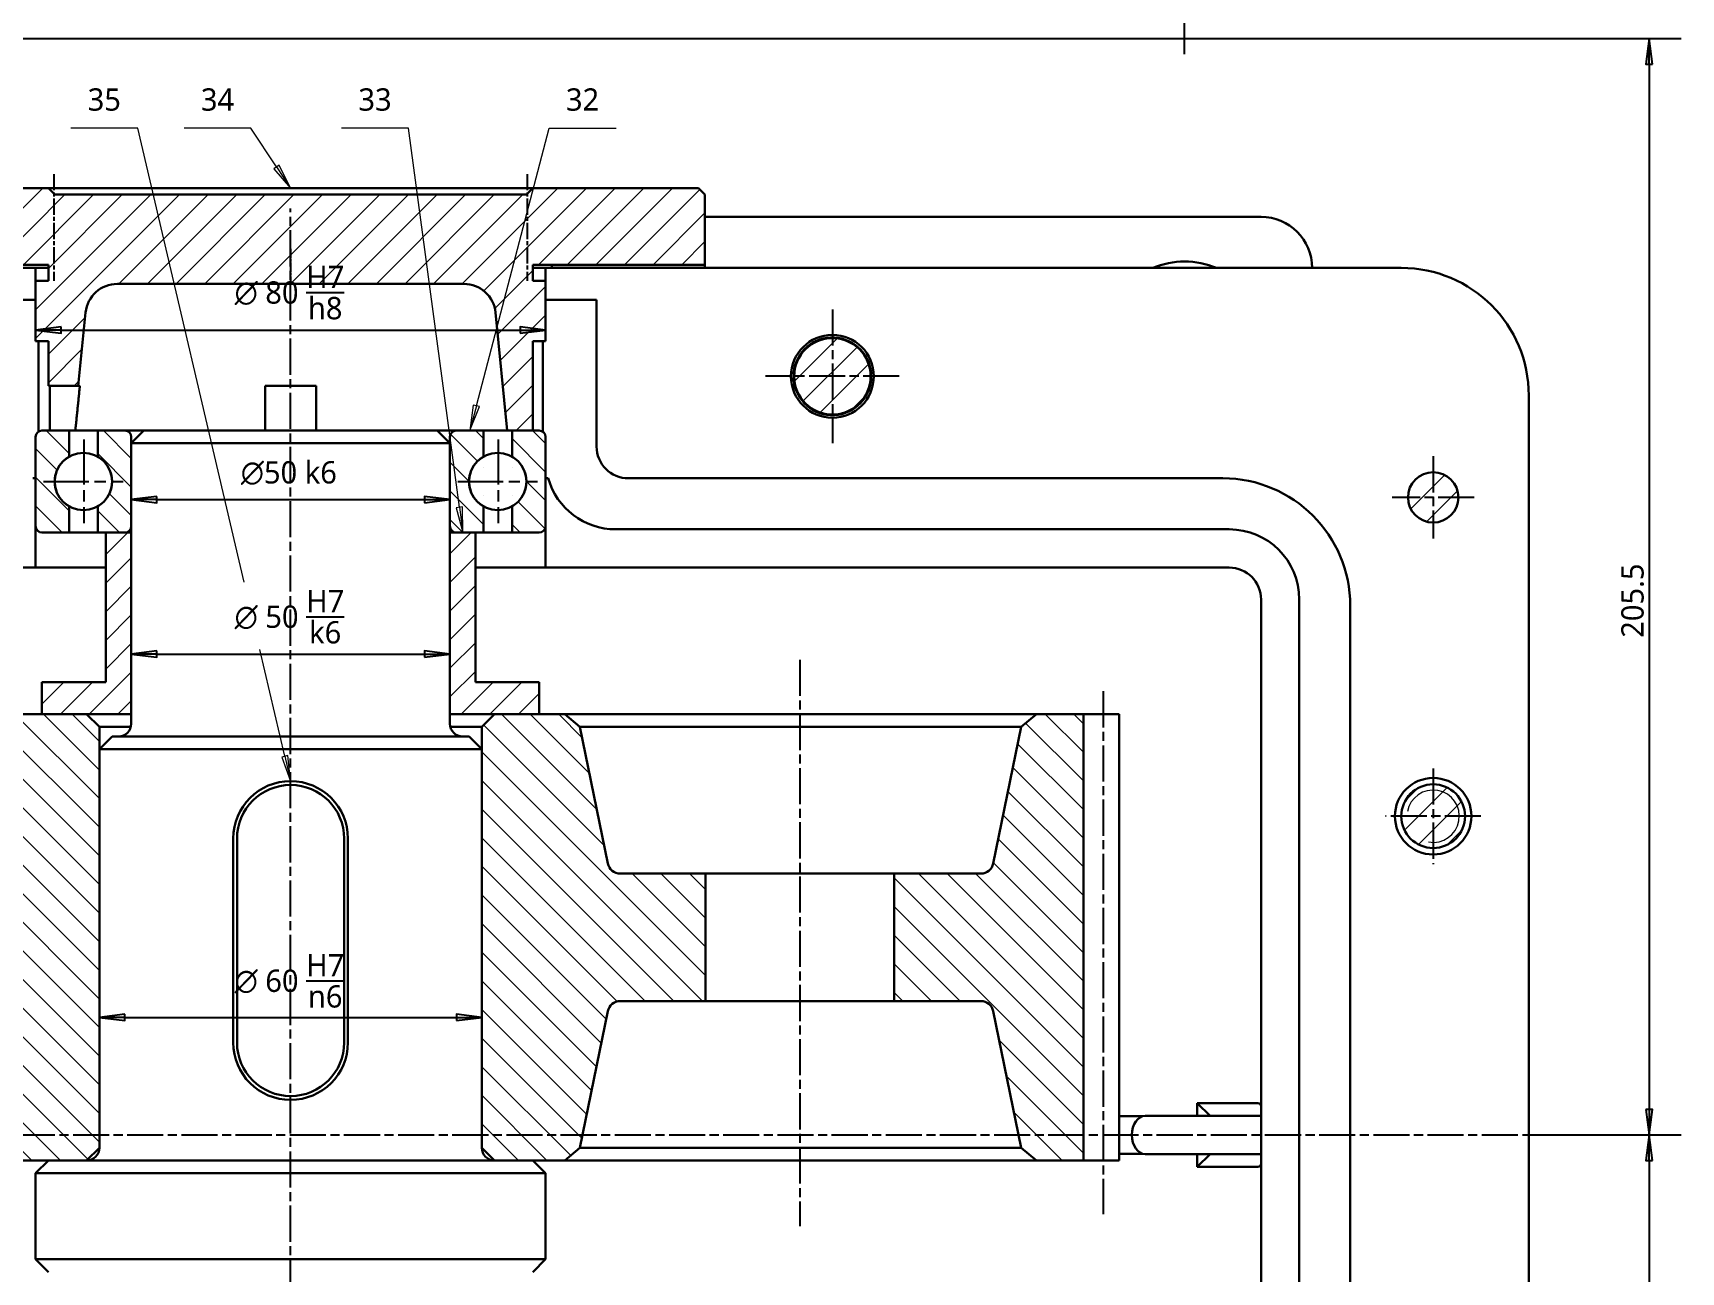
# Model space of a CAD drawing. Header units: millimetres. Extents: x -89 to 1313, y -72 to 900.
# Drawn here: x 416.8 to 675.4, y 199 to 393.3 of the extents above; entities that cross this region are included whole.
import ezdxf

# ---------------------------------------------------------------- set-up
doc = ezdxf.new("R2010")
doc.units = ezdxf.units.MM
doc.linetypes.add('CHAIN', pattern=[0.3543, 0.2362, -0.0295, 0.0591, -0.0295])
doc.linetypes.add('LONG_DASH_DOTTED', pattern=[0.6004, 0.4724, -0.0591, 0.0098, -0.0591])
for name, color, linetype, lineweight in [('中心标记 (ISO)', 7, 'LONG_DASH_DOTTED', 25), ('中心线 (ISO)', 7, 'CHAIN', 25), ('剖面线 (ISO)', 7, 'Continuous', 18), ('可见 (ISO)', 7, 'Continuous', 30), ('可见窄的 (ISO)', 7, 'Continuous', 9), ('尺寸 (ISO)', 7, 'Continuous', 25), ('符号 (ISO)', 7, 'Continuous', 9)]:
    doc.layers.add(name, color=color, linetype=linetype, lineweight=lineweight)
doc.styles.add('注释文本 (ISO)', font='Microsoft YaHei.ttf')
doc.dimstyles.new('默认 (GB)', dxfattribs={"dimtxt": 3.5, "dimasz": 4, "dimexe": 5, "dimexo": 0, "dimgap": 0.75, "dimtad": 1, "dimrnd": 1e-08, "dimdsep": 46, "dimtxsty": '注释文本 (ISO)', "dimblk": 'Filled-1', "dimcen": 0.09, "dimdle": 10, "dimclrd": 256, "dimclre": 256, "dimclrt": 256, "dimaunit": 1, "dimadec": 3, "dimazin": 2, "dimtfac": 1, "dimtmove": 0, "dimatfit": 3, "dimldrblk": 'Filled-1', "dimfxl": 1, "dimtolj": 1, "dimtzin": 0, "dimlwd": -1, "dimlwe": -1, "dimarcsym": 0})
pattern_1 = [(135, (0, 0), (-2.245064, -2.245064), [])]
pattern_2 = [(45, (0, 0), (-2.245064, 2.245064), [])]

# ---------------------------------------------------------------- blocks, each defined once
blk = doc.blocks.new('Filled-1')
at = {"color": 0}
for p, q in [((0, 0), (-1, 0.125)), ((-1, 0.125), (-1, -0.125)), ((-1, 0), (0, 0)), ((-1, -0.125), (0, 0))]:
    blk.add_line(p, q, dxfattribs=at)
at = {"color": 0, "flags": 128}
blk.add_lwpolyline([(-1, -0.125), (0, 0), (-1, 0.125), (-1, -0.125)], dxfattribs=at)
at = {"color": 0}
blk.add_solid([(-1, -0.125), (0, 0), (-1, 0.125), (-1, -0.125)], dxfattribs=at)
blk = doc.blocks.new('*D14')
at = {"layer": 'Defpoints', "color": 0, "transparency": 16777216}
for p in [(154, 392.45), (662.24, 220.47), (670.38, 220.47)]:
    blk.add_point(p, dxfattribs=at)
at = {"layer": '尺寸 (ISO)', "transparency": 16777216}
for p, q in [((154, 392.45), (675.38, 392.45)), ((670.38, 388.45), (670.38, 224.47)), ((662.24, 220.47), (675.38, 220.47))]:
    blk.add_line(p, q, dxfattribs=at)
at = {"layer": '尺寸 (ISO)', "transparency": 16777216, "xscale": 4, "yscale": 4, "zscale": 4}
for p, rotation in [((670.38, 392.45), 90), ((670.38, 220.47), 270)]:
    blk.add_blockref('Filled-1', p, dxfattribs=dict(at, rotation=rotation))
at = {"layer": '尺寸 (ISO)', "transparency": 16777216, "insert": (666.01, 298.45), "char_height": 3.5, "attachment_point": 1, "rotation": 90, "style": '注释文本 (ISO)'}
blk.add_mtext('\\A1;205.5', dxfattribs=at)
blk = doc.blocks.new('引出序号17')
at = {"layer": '符号 (ISO)'}
for p, q in [((451.03, 378.37), (440.53, 378.37)), ((455.04, 372.3), (451.03, 378.37)), ((455.46, 372.58), (454.62, 372.03)), ((457.25, 368.97), (455.46, 372.58)), ((454.62, 372.03), (457.25, 368.97)), ((455.04, 372.3), (457.25, 368.97))]:
    blk.add_line(p, q, dxfattribs=at)
at = {"layer": '符号 (ISO)', "flags": 128}
blk.add_lwpolyline([(454.62, 372.03), (457.25, 368.97), (455.46, 372.58), (454.62, 372.03)], dxfattribs=at)
at = {"layer": '符号 (ISO)'}
blk.add_solid([(454.62, 372.03), (457.25, 368.97), (455.46, 372.58), (454.62, 372.03)], dxfattribs=at)
at = {"layer": '符号 (ISO)', "insert": (445.78, 382.86), "char_height": 3.5, "attachment_point": 5, "style": '注释文本 (ISO)'}
blk.add_mtext('34', dxfattribs=at)
blk = doc.blocks.new('引出序号31')
at = {"layer": '符号 (ISO)'}
for p, q in [((486.39, 334.83), (497.8, 378.37)), ((497.8, 378.37), (508.3, 378.37)), ((485.9, 334.96), (485.37, 330.97)), ((486.39, 334.83), (485.37, 330.97)), ((485.37, 330.97), (486.87, 334.71)), ((486.87, 334.71), (485.9, 334.96))]:
    blk.add_line(p, q, dxfattribs=at)
at = {"layer": '符号 (ISO)', "flags": 128}
blk.add_lwpolyline([(485.9, 334.96), (485.37, 330.97), (486.87, 334.71), (485.9, 334.96)], dxfattribs=at)
at = {"layer": '符号 (ISO)'}
blk.add_solid([(485.9, 334.96), (485.37, 330.97), (486.87, 334.71), (485.9, 334.96)], dxfattribs=at)
at = {"layer": '符号 (ISO)', "insert": (503.05, 382.86), "char_height": 3.5, "attachment_point": 5, "style": '注释文本 (ISO)'}
blk.add_mtext('32', dxfattribs=at)
blk = doc.blocks.new('引出序号34')
at = {"layer": '符号 (ISO)'}
for p, q in [((475.74, 378.37), (465.24, 378.37)), ((483.72, 318.93), (475.74, 378.37)), ((484.21, 319), (483.22, 318.86)), ((483.22, 318.86), (484.25, 314.97)), ((483.72, 318.93), (484.25, 314.97)), ((484.25, 314.97), (484.21, 319))]:
    blk.add_line(p, q, dxfattribs=at)
at = {"layer": '符号 (ISO)', "flags": 128}
blk.add_lwpolyline([(483.22, 318.86), (484.25, 314.97), (484.21, 319), (483.22, 318.86)], dxfattribs=at)
at = {"layer": '符号 (ISO)'}
blk.add_solid([(483.22, 318.86), (484.25, 314.97), (484.21, 319), (483.22, 318.86)], dxfattribs=at)
at = {"layer": '符号 (ISO)', "insert": (470.49, 382.86), "char_height": 3.5, "attachment_point": 5, "style": '注释文本 (ISO)'}
blk.add_mtext('33', dxfattribs=at)
blk = doc.blocks.new('引出序号38')
at = {"layer": '符号 (ISO)'}
for p, q in [((433.27, 378.37), (422.77, 378.37)), ((449.95, 307.15), (433.27, 378.37)), ((456.33, 279.86), (452.41, 296.64)), ((456.82, 279.97), (455.85, 279.75)), ((455.85, 279.75), (457.25, 275.97)), ((456.33, 279.86), (457.25, 275.97)), ((457.25, 275.97), (456.82, 279.97))]:
    blk.add_line(p, q, dxfattribs=at)
at = {"layer": '符号 (ISO)', "flags": 128}
blk.add_lwpolyline([(455.85, 279.75), (457.25, 275.97), (456.82, 279.97), (455.85, 279.75)], dxfattribs=at)
at = {"layer": '符号 (ISO)'}
blk.add_solid([(455.85, 279.75), (457.25, 275.97), (456.82, 279.97), (455.85, 279.75)], dxfattribs=at)
at = {"layer": '符号 (ISO)', "insert": (428.02, 382.86), "char_height": 3.5, "attachment_point": 5, "style": '注释文本 (ISO)'}
blk.add_mtext('35', dxfattribs=at)
blk = doc.blocks.new('*D79')
at = {"layer": 'Defpoints', "color": 0, "transparency": 16777216}
for p in [(417.25, 346.73), (497.25, 346.73), (497.25, 346.73)]:
    blk.add_point(p, dxfattribs=at)
at = {"layer": '尺寸 (ISO)', "transparency": 16777216}
blk.add_line((421.25, 346.73), (493.25, 346.73), dxfattribs=at)
at = {"layer": '尺寸 (ISO)', "transparency": 16777216, "xscale": 4, "yscale": 4, "zscale": 4, "rotation": 180}
blk.add_blockref('Filled-1', (417.25, 346.73), dxfattribs=at)
at = {"layer": '尺寸 (ISO)', "transparency": 16777216, "xscale": 4, "yscale": 4, "zscale": 4}
blk.add_blockref('Filled-1', (497.25, 346.73), dxfattribs=at)
at = {"layer": '尺寸 (ISO)', "transparency": 16777216, "insert": (448.47, 356.81), "char_height": 3.5, "attachment_point": 1, "style": '注释文本 (ISO)'}
blk.add_mtext('\\A1;{\\fAIGDT|b0|i0;\\ln}\\f微软雅黑|b0|i0;\\A1; 80 \\SH7/h8;', dxfattribs=at)
blk = doc.blocks.new('*D80')
at = {"layer": 'Defpoints', "color": 0, "transparency": 16777216}
for p in [(432.25, 320.13), (482.25, 320.13), (482.25, 320.13)]:
    blk.add_point(p, dxfattribs=at)
at = {"layer": '尺寸 (ISO)', "transparency": 16777216}
blk.add_line((436.25, 320.13), (478.25, 320.13), dxfattribs=at)
at = {"layer": '尺寸 (ISO)', "transparency": 16777216, "xscale": 4, "yscale": 4, "zscale": 4, "rotation": 180}
blk.add_blockref('Filled-1', (432.25, 320.13), dxfattribs=at)
at = {"layer": '尺寸 (ISO)', "transparency": 16777216, "xscale": 4, "yscale": 4, "zscale": 4}
blk.add_blockref('Filled-1', (482.25, 320.13), dxfattribs=at)
at = {"layer": '尺寸 (ISO)', "transparency": 16777216, "insert": (449.44, 326.15), "char_height": 3.5, "attachment_point": 1, "style": '注释文本 (ISO)'}
blk.add_mtext('\\A1;{\\fAIGDT|b0|i0;\\ln}\\f微软雅黑|b0|i0;50 k6', dxfattribs=at)
blk = doc.blocks.new('*D81')
at = {"layer": 'Defpoints', "color": 0, "transparency": 16777216}
for p in [(432.25, 295.89), (482.25, 295.89), (482.25, 295.89)]:
    blk.add_point(p, dxfattribs=at)
at = {"layer": '尺寸 (ISO)', "transparency": 16777216}
blk.add_line((436.25, 295.89), (478.25, 295.89), dxfattribs=at)
at = {"layer": '尺寸 (ISO)', "transparency": 16777216, "xscale": 4, "yscale": 4, "zscale": 4, "rotation": 180}
blk.add_blockref('Filled-1', (432.25, 295.89), dxfattribs=at)
at = {"layer": '尺寸 (ISO)', "transparency": 16777216, "xscale": 4, "yscale": 4, "zscale": 4}
blk.add_blockref('Filled-1', (482.25, 295.89), dxfattribs=at)
at = {"layer": '尺寸 (ISO)', "transparency": 16777216, "insert": (448.47, 305.96), "char_height": 3.5, "attachment_point": 1, "style": '注释文本 (ISO)'}
blk.add_mtext('\\A1;{\\fAIGDT|b0|i0;\\ln}\\f微软雅黑|b0|i0;\\A1; 50 \\SH7/k6;', dxfattribs=at)
blk = doc.blocks.new('*D82')
at = {"layer": 'Defpoints', "color": 0, "transparency": 16777216}
for p in [(427.25, 238.91), (487.25, 238.91), (487.25, 238.91)]:
    blk.add_point(p, dxfattribs=at)
at = {"layer": '尺寸 (ISO)', "transparency": 16777216}
blk.add_line((431.25, 238.91), (483.25, 238.91), dxfattribs=at)
at = {"layer": '尺寸 (ISO)', "transparency": 16777216, "xscale": 4, "yscale": 4, "zscale": 4, "rotation": 180}
blk.add_blockref('Filled-1', (427.25, 238.91), dxfattribs=at)
at = {"layer": '尺寸 (ISO)', "transparency": 16777216, "xscale": 4, "yscale": 4, "zscale": 4}
blk.add_blockref('Filled-1', (487.25, 238.91), dxfattribs=at)
at = {"layer": '尺寸 (ISO)', "transparency": 16777216, "insert": (448.47, 248.85), "char_height": 3.5, "attachment_point": 1, "style": '注释文本 (ISO)'}
blk.add_mtext('\\A1;{\\fAIGDT|b0|i0;\\ln}\\f微软雅黑|b0|i0;\\A1; 60 \\SH7/n6;', dxfattribs=at)
blk = doc.blocks.new('*D89')
at = {"layer": 'Defpoints', "color": 0, "transparency": 16777216}
for p in [(651.5, 220.47), (475.25, 34.4), (670.38, 34.4)]:
    blk.add_point(p, dxfattribs=at)
at = {"layer": '尺寸 (ISO)', "transparency": 16777216}
for p, q in [((651.5, 220.47), (675.38, 220.47)), ((670.38, 216.47), (670.38, 38.4)), ((475.25, 34.4), (675.38, 34.4))]:
    blk.add_line(p, q, dxfattribs=at)
at = {"layer": '尺寸 (ISO)', "transparency": 16777216, "xscale": 4, "yscale": 4, "zscale": 4}
for p, rotation in [((670.38, 220.47), 90), ((670.38, 34.4), 270)]:
    blk.add_blockref('Filled-1', p, dxfattribs=dict(at, rotation=rotation))
at = {"layer": '尺寸 (ISO)', "transparency": 16777216, "insert": (666.01, 126.47), "char_height": 3.5, "attachment_point": 1, "rotation": 90, "style": '注释文本 (ISO)'}
blk.add_mtext('\\A1;240.5', dxfattribs=at)

msp = doc.modelspace()

# ---------------------------------------------------------------- hatches: boundary and pattern name
at = {"layer": '剖面线 (ISO)'}
h = msp.add_hatch(dxfattribs=at)
h.set_pattern_fill('ANSI31', color=256, scale=25.4, style=0)
h.set_pattern_definition(pattern_2)
edge = h.paths.add_edge_path()
edge.add_line((420.2467, 367.9656), (494.2467, 367.9656))
edge.add_line((494.2467, 367.9656), (495.2467, 368.9656))
edge.add_line((495.2467, 368.9656), (521.2467, 368.9656))
edge.add_line((521.2467, 368.9656), (522.2467, 367.9656))
edge.add_line((522.2467, 367.9656), (522.2467, 356.9656))
edge.add_line((522.2467, 356.9656), (498.2467, 356.9656))
edge.add_line((498.2467, 356.9656), (495.2467, 356.9656))
edge.add_line((495.2467, 356.9656), (495.2467, 354.4656))
edge.add_line((495.2467, 354.4656), (497.2467, 354.4656))
edge.add_line((497.2467, 354.4656), (497.2467, 344.9656))
edge.add_line((497.2467, 344.9656), (495.2467, 344.9656))
edge.add_line((495.2467, 344.9656), (495.2467, 330.9656))
edge.add_line((495.2467, 330.9656), (491.9967, 330.9656))
edge.add_line((491.9967, 330.9656), (491.2467, 330.9656))
edge.add_line((491.2467, 330.9656), (489.3968, 349.4632))
edge.add_ellipse((484.4216, 348.9656), major_axis=(-0.4976, 4.9752), ratio=1, start_angle=270, end_angle=354.289)
edge.add_line((484.4216, 353.9656), (430.0718, 353.9656))
edge.add_ellipse((430.0718, 348.9656), major_axis=(-5, 0), ratio=1, start_angle=270, end_angle=354.289)
edge.add_line((425.0966, 349.4632), (423.9468, 337.9656))
edge.add_line((423.9468, 337.9656), (419.2467, 337.9656))
edge.add_line((419.2467, 337.9656), (419.2467, 344.9656))
edge.add_line((419.2467, 344.9656), (417.2467, 344.9656))
edge.add_line((417.2467, 344.9656), (417.2467, 354.4656))
edge.add_line((417.2467, 354.4656), (419.2467, 354.4656))
edge.add_line((419.2467, 354.4656), (419.2467, 356.9656))
edge.add_line((419.2467, 356.9656), (416.2467, 356.9656))
edge.add_line((416.2467, 356.9656), (392.2467, 356.9656))
edge.add_line((392.2467, 356.9656), (392.2467, 367.9656))
edge.add_line((392.2467, 367.9656), (393.2467, 368.9656))
edge.add_line((393.2467, 368.9656), (419.2467, 368.9656))
edge.add_line((419.2467, 368.9656), (420.2467, 367.9656))
msp.add_hatch(color=256, dxfattribs=at).paths.add_polyline_path([(522.2467, 356.9656), (522.2467, 356.4656), (498.2467, 356.4656), (498.2467, 356.9656)])
h = msp.add_hatch(dxfattribs=at)
h.set_pattern_fill('ANSI31', color=256, scale=25.4, style=0)
h.set_pattern_definition(pattern_2)
edge = h.paths.add_edge_path()
edge.add_ellipse((542.2467, 339.4656), major_axis=(-6, 0), ratio=1, start_angle=0, end_angle=360)
h = msp.add_hatch(dxfattribs=at)
h.set_pattern_fill('ANSI31', color=256, scale=25.4, angle=90, style=0)
h.set_pattern_definition(pattern_1)
edge = h.paths.add_edge_path()
edge.add_ellipse((418.2467, 329.9656), major_axis=(0, 1), ratio=1, start_angle=0, end_angle=90)
edge.add_line((417.2467, 329.9656), (417.2467, 315.9656))
edge.add_ellipse((418.2467, 315.9656), major_axis=(-1, 0), ratio=1, start_angle=0, end_angle=90)
edge.add_line((418.2467, 314.9656), (422.4967, 314.9656))
edge.add_line((422.4967, 314.9656), (422.4967, 319.0685))
edge.add_ellipse((424.7467, 322.9656), major_axis=(-3.8971, -2.25), ratio=1, start_angle=270, end_angle=390, ccw=False)
edge.add_line((422.4967, 326.8628), (422.4967, 330.9656))
edge.add_line((422.4967, 330.9656), (418.2467, 330.9656))
h = msp.add_hatch(dxfattribs=at)
h.set_pattern_fill('ANSI31', color=256, scale=25.4, angle=90, style=0)
h.set_pattern_definition(pattern_1)
edge = h.paths.add_edge_path()
edge.add_ellipse((431.2467, 315.9656), major_axis=(0, -1), ratio=1, start_angle=0, end_angle=90)
edge.add_line((432.2467, 315.9656), (432.2467, 329.9656))
edge.add_ellipse((431.2467, 329.9656), major_axis=(1, 0), ratio=1, start_angle=0, end_angle=90)
edge.add_line((431.2467, 330.9656), (426.9967, 330.9656))
edge.add_line((426.9967, 330.9656), (426.9967, 326.8628))
edge.add_ellipse((424.7467, 322.9656), major_axis=(3.8971, 2.25), ratio=1, start_angle=270, end_angle=390, ccw=False)
edge.add_line((426.9967, 319.0685), (426.9967, 314.9656))
edge.add_line((426.9967, 314.9656), (428.2467, 314.9656))
edge.add_line((428.2467, 314.9656), (431.2467, 314.9656))
h = msp.add_hatch(dxfattribs=at)
h.set_pattern_fill('ANSI31', color=256, scale=25.4, angle=90, style=0)
h.set_pattern_definition(pattern_1)
edge = h.paths.add_edge_path()
edge.add_ellipse((483.2467, 315.9656), major_axis=(-1, 0), ratio=1, start_angle=0, end_angle=90)
edge.add_line((483.2467, 314.9656), (486.2467, 314.9656))
edge.add_line((486.2467, 314.9656), (487.4967, 314.9656))
edge.add_line((487.4967, 314.9656), (487.4967, 319.0685))
edge.add_ellipse((489.7467, 322.9656), major_axis=(-3.8971, -2.25), ratio=1, start_angle=270, end_angle=390, ccw=False)
edge.add_line((487.4967, 326.8628), (487.4967, 330.9656))
edge.add_line((487.4967, 330.9656), (483.2467, 330.9656))
edge.add_ellipse((483.2467, 329.9656), major_axis=(0, 1), ratio=1, start_angle=0, end_angle=90)
edge.add_line((482.2467, 329.9656), (482.2467, 315.9656))
h = msp.add_hatch(dxfattribs=at)
h.set_pattern_fill('ANSI31', color=256, scale=25.4, angle=90, style=0)
h.set_pattern_definition(pattern_1)
edge = h.paths.add_edge_path()
edge.add_ellipse((496.2467, 329.9656), major_axis=(1, 0), ratio=1, start_angle=0, end_angle=90)
edge.add_line((496.2467, 330.9656), (495.2467, 330.9656))
edge.add_line((495.2467, 330.9656), (491.9967, 330.9656))
edge.add_line((491.9967, 330.9656), (491.9967, 326.8628))
edge.add_ellipse((489.7467, 322.9656), major_axis=(3.8971, 2.25), ratio=1, start_angle=270, end_angle=390, ccw=False)
edge.add_line((491.9967, 319.0685), (491.9967, 314.9656))
edge.add_line((491.9967, 314.9656), (496.2467, 314.9656))
edge.add_ellipse((496.2467, 315.9656), major_axis=(0, -1), ratio=1, start_angle=0, end_angle=90)
edge.add_line((497.2467, 315.9656), (497.2467, 329.9656))
h = msp.add_hatch(dxfattribs=at)
h.set_pattern_fill('ANSI31', color=256, scale=25.4, style=0)
h.set_pattern_definition(pattern_2)
edge = h.paths.add_edge_path()
edge.add_ellipse((636.4967, 320.4656), major_axis=(-3.9488, 0), ratio=1, start_angle=0, end_angle=360)
h = msp.add_hatch(dxfattribs=at)
h.set_pattern_fill('ANSI31', color=256, scale=25.4, style=0)
h.set_pattern_definition(pattern_2)
h.paths.add_polyline_path([(431.2467, 314.9656), (432.2467, 314.9656), (432.2467, 286.4656), (425.2467, 286.4656), (418.2467, 286.4656), (418.2467, 291.4656), (428.2467, 291.4656), (428.2467, 314.9656)])
h = msp.add_hatch(dxfattribs=at)
h.set_pattern_fill('ANSI31', color=256, scale=25.4, style=0)
h.set_pattern_definition(pattern_2)
h.paths.add_polyline_path([(483.2467, 314.9656), (486.2467, 314.9656), (486.2467, 291.4656), (496.2467, 291.4656), (496.2467, 286.4656), (489.2467, 286.4656), (482.2467, 286.4656), (482.2467, 314.9656)])
h = msp.add_hatch(dxfattribs=at)
h.set_pattern_fill('ANSI31', color=256, scale=25.4, angle=90, style=0)
h.set_pattern_definition(pattern_1)
edge = h.paths.add_edge_path()
edge.add_line((419.2467, 216.4656), (414.2467, 216.4656))
edge.add_line((414.2467, 216.4656), (411.848, 218.4255))
edge.add_line((411.848, 218.4255), (407.4862, 239.8644))
edge.add_ellipse((405.5263, 239.4656), major_axis=(-0.3987, 1.9598), ratio=1, start_angle=270, end_angle=348.5)
edge.add_line((405.5263, 241.4656), (392.1677, 241.4656))
edge.add_line((392.1677, 241.4656), (392.1677, 261.4656))
edge.add_line((392.1677, 261.4656), (405.5263, 261.4656))
edge.add_ellipse((405.5263, 263.4656), major_axis=(2, 0), ratio=1, start_angle=270, end_angle=348.5)
edge.add_line((407.4862, 263.0669), (411.848, 284.5058))
edge.add_line((411.848, 284.5058), (414.2467, 286.4656))
edge.add_line((414.2467, 286.4656), (418.2467, 286.4656))
edge.add_line((418.2467, 286.4656), (425.2467, 286.4656))
edge.add_line((425.2467, 286.4656), (427.2467, 284.4656))
edge.add_line((427.2467, 284.4656), (427.2467, 218.4656))
edge.add_line((427.2467, 218.4656), (425.2467, 216.4656))
edge.add_line((425.2467, 216.4656), (419.2467, 216.4656))
h = msp.add_hatch(dxfattribs=at)
h.set_pattern_fill('ANSI31', color=256, scale=25.4, angle=90, style=0)
h.set_pattern_definition(pattern_1)
edge = h.paths.add_edge_path()
edge.add_line((500.2467, 216.4656), (495.2467, 216.4656))
edge.add_line((495.2467, 216.4656), (489.2467, 216.4656))
edge.add_line((489.2467, 216.4656), (487.2467, 218.4656))
edge.add_line((487.2467, 218.4656), (487.2467, 284.4656))
edge.add_line((487.2467, 284.4656), (489.2467, 286.4656))
edge.add_line((489.2467, 286.4656), (496.2467, 286.4656))
edge.add_line((496.2467, 286.4656), (500.2467, 286.4656))
edge.add_line((500.2467, 286.4656), (502.6455, 284.5058))
edge.add_line((502.6455, 284.5058), (507.0072, 263.0669))
edge.add_ellipse((508.9671, 263.4656), major_axis=(0.3987, -1.9598), ratio=1, start_angle=270, end_angle=348.5)
edge.add_line((508.9671, 261.4656), (522.3258, 261.4656))
edge.add_line((522.3258, 261.4656), (522.3258, 241.4656))
edge.add_line((522.3258, 241.4656), (508.9671, 241.4656))
edge.add_ellipse((508.9671, 239.4656), major_axis=(-2, 0), ratio=1, start_angle=270, end_angle=348.5)
edge.add_line((507.0072, 239.8644), (502.6455, 218.4255))
edge.add_line((502.6455, 218.4255), (500.2467, 216.4656))
h = msp.add_hatch(dxfattribs=at)
h.set_pattern_fill('ANSI31', color=256, scale=25.4, angle=90, style=0)
h.set_pattern_definition(pattern_1)
edge = h.paths.add_edge_path()
edge.add_line((565.5263, 241.4656), (551.9193, 241.4656))
edge.add_line((551.9193, 241.4656), (551.9193, 261.4656))
edge.add_line((551.9193, 261.4656), (565.5263, 261.4656))
edge.add_ellipse((565.5263, 263.4656), major_axis=(2, 0), ratio=1, start_angle=270, end_angle=348.5)
edge.add_line((567.4862, 263.0669), (571.848, 284.5058))
edge.add_line((571.848, 284.5058), (574.2467, 286.4656))
edge.add_line((574.2467, 286.4656), (581.6217, 286.4656))
edge.add_line((581.6217, 286.4656), (581.6217, 216.4656))
edge.add_line((581.6217, 216.4656), (574.2467, 216.4656))
edge.add_line((574.2467, 216.4656), (571.848, 218.4255))
edge.add_line((571.848, 218.4255), (567.4862, 239.8644))
edge.add_ellipse((565.5263, 239.4656), major_axis=(-0.3987, 1.9598), ratio=1, start_angle=270, end_angle=348.5)
h = msp.add_hatch(dxfattribs=at)
h.set_pattern_fill('ANSI31', color=256, scale=25.4, style=0)
h.set_pattern_definition(pattern_2)
edge = h.paths.add_edge_path()
edge.add_ellipse((636.4967, 270.4656), major_axis=(5, 0), ratio=1, start_angle=0, end_angle=360)

# ---------------------------------------------------------------- linework, layer by layer
at = {"layer": '中心标记 (ISO)', "linetype": 'CHAIN', "ltscale": 23.990969}
for p, q in [((542.2467, 349.9656), (542.2467, 328.9656)), ((552.7467, 339.4656), (531.7467, 339.4656)), ((552.7467, 339.4656), (539.7467, 339.4656)), ((636.4967, 326.9144), (636.4967, 314.0169)), ((636.4967, 326.9144), (636.4967, 314.0169)), ((642.9455, 320.4656), (630.0479, 320.4656)), ((642.9455, 320.4656), (630.0479, 320.4656)), ((636.4967, 277.9656), (636.4967, 262.9656)), ((643.9967, 270.4656), (628.9967, 270.4656))]:
    msp.add_line(p, q, dxfattribs=at)
at = {"layer": '中心线 (ISO)', "ltscale": 23.990969}
for p, q in [((597.4967, 389.991), (597.4967, 427.3539)), ((457.2467, 25.2135), (457.2467, 365.7681)), ((537.1225, 295.0052), (537.1225, 206.1358)), ((584.7168, 290.0696), (584.7176, 208.0643)), ((32.1134, 220.4656), (662.236, 220.4656))]:
    msp.add_line(p, q, dxfattribs=at)
at = {"layer": '中心线 (ISO)', "ltscale": 10.807489}
for p, q in [((420.1236, 371.1916), (420.1236, 354.4656)), ((494.3698, 371.1916), (494.3698, 354.4656))]:
    msp.add_line(p, q, dxfattribs=at)
at = {"layer": '中心线 (ISO)', "ltscale": 6.111541}
msp.add_line((457.2467, 359.4656), (457.2467, 353.9656), dxfattribs=at)
at = {"layer": '中心线 (ISO)', "ltscale": 30}
for p, q in [((424.8158, 329.563), (424.8158, 316.44)), ((489.8158, 329.563), (489.8158, 316.44)), ((418.4919, 322.9656), (431.0015, 322.9656)), ((483.4919, 322.9656), (496.0015, 322.9656))]:
    msp.add_line(p, q, dxfattribs=at)
at = {"layer": '可见 (ISO)'}
for p, q in [((393.2467, 368.9656), (419.2467, 368.9656)), ((419.2467, 368.9656), (420.2467, 367.9656)), ((419.2467, 368.9656), (495.2467, 368.9656)), ((420.2467, 367.9656), (494.2467, 367.9656)), ((494.2467, 367.9656), (495.2467, 368.9656)), ((495.2467, 368.9656), (521.2467, 368.9656)), ((521.2467, 368.9656), (522.2467, 367.9656)), ((522.2467, 367.9656), (522.2467, 356.9656)), ((609.4967, 364.4656), (522.2467, 364.4656)), ((419.2467, 356.9656), (392.2467, 356.9656)), ((419.2467, 354.4656), (419.2467, 356.9656)), ((495.2467, 356.9656), (495.2467, 354.4656)), ((522.2467, 356.9656), (495.2467, 356.9656)), ((498.2467, 356.9656), (522.2467, 356.9656)), ((498.2467, 356.4656), (498.2467, 356.9656)), ((522.2467, 356.9656), (522.2467, 356.4656)), ((417.2467, 356.4656), (392.2467, 356.4656)), ((417.2467, 351.4656), (417.2467, 356.4656)), ((417.2467, 356.4656), (419.2467, 356.4656)), ((417.2467, 354.4656), (419.2467, 354.4656)), ((417.2467, 344.9656), (417.2467, 354.4656)), ((495.2467, 356.4656), (497.2467, 356.4656)), ((495.2467, 354.4656), (497.2467, 354.4656)), ((631.4967, 356.4656), (497.2467, 356.4656)), ((497.2467, 356.4656), (497.2467, 351.4656)), ((497.2467, 354.4656), (497.2467, 344.9656)), ((522.2467, 356.4656), (498.2467, 356.4656)), ((484.4216, 353.9656), (430.0718, 353.9656)), ((409.2467, 351.4656), (417.2467, 351.4656)), ((425.0966, 349.4632), (423.9468, 337.9656)), ((491.2467, 330.9656), (489.3968, 349.4632)), ((497.2467, 351.4656), (505.2467, 351.4656)), ((505.2467, 351.4656), (505.2467, 328.4656)), ((419.2467, 344.9656), (417.2467, 344.9656)), ((417.6993, 344.9656), (417.6993, 330.8025)), ((419.2467, 337.9656), (419.2467, 344.9656)), ((495.2467, 344.9656), (495.2467, 330.9656)), ((497.2467, 344.9656), (495.2467, 344.9656)), ((496.7942, 330.8025), (496.7942, 344.9656)), ((536.159, 339.0784), (535.7583, 339.0784)), ((535.7764, 340.0856), (536.1783, 340.0856)), ((536.1783, 338.8456), (535.7764, 338.8456)), ((423.9468, 337.9656), (419.2467, 337.9656)), ((419.4578, 330.9656), (419.4578, 337.9656)), ((423.9468, 337.9656), (424.1879, 337.9656)), ((453.2467, 337.9656), (461.2467, 337.9656)), ((651.4967, 104.4656), (651.4967, 336.4656)), ((418.2467, 330.9656), (422.4967, 330.9656)), ((422.4967, 330.9656), (422.4967, 326.8628)), ((422.7277, 330.9656), (422.4967, 330.9656)), ((423.4828, 330.9656), (422.7277, 330.9656)), ((423.4828, 330.9656), (426.9967, 330.9656)), ((426.9967, 330.9656), (431.2467, 330.9656)), ((426.9967, 326.8628), (426.9967, 330.9656)), ((434.2467, 330.9656), (431.2467, 330.9656)), ((434.2467, 330.9656), (432.2467, 328.9656)), ((434.2467, 330.9656), (480.2467, 330.9656)), ((480.2467, 330.9656), (482.2467, 328.9656)), ((483.2467, 330.9656), (480.2467, 330.9656)), ((483.2467, 330.9656), (487.4967, 330.9656)), ((487.4967, 330.9656), (487.4967, 326.8628)), ((487.4967, 330.9656), (491.2467, 330.9656)), ((495.2467, 330.9656), (491.2467, 330.9656)), ((491.9967, 330.9656), (496.2467, 330.9656)), ((491.9967, 326.8628), (491.9967, 330.9656)), ((417.2467, 315.9656), (417.2467, 329.9656)), ((432.2467, 329.9656), (432.2467, 315.9656)), ((482.2467, 328.9656), (432.2467, 328.9656)), ((432.2467, 284.9656), (432.2467, 328.9656)), ((482.2467, 315.9656), (482.2467, 329.9656)), ((482.2467, 284.9656), (482.2467, 328.9656)), ((497.2467, 329.9656), (497.2467, 315.9656)), ((417.2467, 323.4656), (416.8297, 323.4656)), ((417.2467, 309.4656), (417.2467, 323.4656)), ((497.6637, 323.4656), (497.2467, 323.4656)), ((497.2467, 323.4656), (497.2467, 309.4656)), ((510.2467, 323.4656), (603.4967, 323.4656)), ((422.4967, 319.0685), (422.4967, 314.9656)), ((426.9967, 314.9656), (426.9967, 319.0685)), ((487.4967, 319.0685), (487.4967, 314.9656)), ((491.9967, 314.9656), (491.9967, 319.0685)), ((604.4967, 315.4656), (508.2467, 315.4656)), ((422.4967, 314.9656), (418.2467, 314.9656)), ((426.9967, 314.9656), (422.4967, 314.9656)), ((431.2467, 314.9656), (426.9967, 314.9656)), ((428.2467, 314.9656), (432.2467, 314.9656)), ((428.2467, 291.4656), (428.2467, 314.9656)), ((432.2467, 314.9656), (432.2467, 286.4656)), ((482.2467, 314.9656), (486.2467, 314.9656)), ((482.2467, 286.4656), (482.2467, 314.9656)), ((487.4967, 314.9656), (483.2467, 314.9656)), ((486.2467, 314.9656), (486.2467, 291.4656)), ((491.9967, 314.9656), (487.4967, 314.9656)), ((496.2467, 314.9656), (491.9967, 314.9656)), ((326.9967, 309.4656), (417.2467, 309.4656)), ((428.2467, 309.4656), (417.2467, 309.4656)), ((497.2467, 309.4656), (486.2467, 309.4656)), ((497.2467, 309.4656), (604.4967, 309.4656)), ((609.4967, 304.4656), (609.4967, 136.4656)), ((615.4967, 136.4656), (615.4967, 304.4656)), ((623.4967, 303.4656), (623.4967, 137.4656)), ((418.2467, 291.4656), (428.2467, 291.4656)), ((418.2467, 286.4656), (418.2467, 291.4656)), ((486.2467, 291.4656), (496.2467, 291.4656)), ((496.2467, 291.4656), (496.2467, 286.4656)), ((414.2467, 286.4656), (425.2467, 286.4656)), ((432.2467, 286.4656), (418.2467, 286.4656)), ((425.2467, 286.4656), (427.2467, 284.4656)), ((427.2467, 284.4656), (427.2467, 218.4656)), ((427.2467, 284.4656), (432.1832, 284.4656)), ((496.2467, 286.4656), (482.2467, 286.4656)), ((482.3102, 284.4656), (487.2467, 284.4656)), ((487.2467, 284.4656), (489.2467, 286.4656)), ((487.2467, 218.4656), (487.2467, 284.4656)), ((489.2467, 286.4656), (500.2467, 286.4656)), ((500.2467, 286.4656), (502.6455, 284.5058)), ((574.2467, 286.4656), (500.2467, 286.4656)), ((502.6455, 284.5058), (507.0072, 263.0669)), ((502.6455, 284.5058), (571.848, 284.5058)), ((567.4862, 263.0669), (571.848, 284.5058)), ((571.848, 284.5058), (574.2467, 286.4656)), ((574.2467, 286.4656), (581.6217, 286.4656)), ((581.6217, 286.4656), (581.6217, 216.4656)), ((587.212, 286.4656), (581.6217, 286.4656)), ((587.212, 286.4656), (587.212, 216.4656)), ((429.2467, 282.9656), (427.2467, 280.9656)), ((429.2467, 282.9656), (485.2467, 282.9656)), ((485.2467, 282.9656), (487.2467, 280.9656)), ((487.2467, 280.9656), (427.2467, 280.9656)), ((427.2467, 218.4656), (427.2467, 280.9656)), ((487.2467, 218.4656), (487.2467, 280.9656)), ((448.2467, 266.9656), (448.2467, 234.9656)), ((448.8467, 234.9656), (448.8467, 266.9656)), ((465.6467, 266.9656), (465.6467, 234.9656)), ((466.2467, 234.9656), (466.2467, 266.9656)), ((508.9671, 261.4656), (522.3258, 261.4656)), ((522.3258, 261.4656), (522.3258, 241.4656)), ((522.3258, 261.4656), (551.9193, 261.4656)), ((551.9193, 261.4656), (565.5263, 261.4656)), ((551.9193, 241.4656), (551.9193, 261.4656)), ((522.3258, 241.4656), (508.9671, 241.4656)), ((551.9193, 241.4656), (522.3258, 241.4656)), ((565.5263, 241.4656), (551.9193, 241.4656)), ((507.0072, 239.8644), (502.6455, 218.4255)), ((571.848, 218.4255), (567.4862, 239.8644)), ((599.4967, 223.4656), (599.4967, 225.4656)), ((599.4967, 225.4656), (608.9967, 225.4656)), ((601.4967, 223.4656), (599.4967, 225.4656)), ((590.9481, 223.4156), (587.212, 223.4156)), ((609.4967, 223.4656), (591.3338, 223.4656)), ((427.2467, 218.4656), (425.2467, 216.4656)), ((489.2467, 216.4656), (487.2467, 218.4656)), ((502.6455, 218.4255), (500.2467, 216.4656)), ((571.848, 218.4255), (502.6455, 218.4255)), ((574.2467, 216.4656), (571.848, 218.4255)), ((590.9481, 217.5156), (587.212, 217.5156)), ((609.4967, 217.4656), (591.3338, 217.4656)), ((599.4967, 215.4656), (599.4967, 217.4656)), ((599.4967, 215.4656), (601.4967, 217.4656)), ((419.2467, 216.4656), (414.2467, 216.4656)), ((419.2467, 216.4656), (417.2467, 214.4656)), ((419.2467, 216.4656), (495.2467, 216.4656)), ((495.2467, 216.4656), (497.2467, 214.4656)), ((500.2467, 216.4656), (495.2467, 216.4656)), ((500.2467, 216.4656), (574.2467, 216.4656)), ((581.6217, 216.4656), (574.2467, 216.4656)), ((581.6217, 216.4656), (587.212, 216.4656)), ((608.9967, 215.4656), (599.4967, 215.4656)), ((497.2467, 214.4656), (417.2467, 214.4656)), ((417.2467, 200.9656), (417.2467, 214.4656)), ((497.2467, 200.9656), (497.2467, 214.4656)), ((419.2467, 198.9656), (417.2467, 200.9656)), ((417.2467, 200.9656), (497.2467, 200.9656)), ((495.2467, 198.9656), (497.2467, 200.9656))]:
    msp.add_line(p, q, dxfattribs=at)
for centre, radius in [((542.2467, 339.4656), 6.5), ((542.2467, 339.4656), 6.0002), ((542.2467, 339.4656), 6), ((424.7467, 322.9656), 4.5), ((489.7467, 322.9656), 4.5), ((636.4967, 320.4656), 3.9488), ((636.4967, 320.4656), 3.9488), ((636.4967, 270.4656), 6), ((636.4967, 270.4656), 5)]:
    msp.add_circle(centre, radius, dxfattribs=at)
for centre, radius, start, end in [((609.4967, 356.4656), 8, 0, 90), ((597.4967, 344.4656), 13, 67.380135, 112.619865), ((631.4967, 336.4656), 20, 0, 90), ((430.0718, 348.9656), 5, 90, 174.289), ((484.4216, 348.9656), 5, 5.711, 90), ((542.2467, 339.4656), 6.1, 185.833579, 174.166421), ((542.2467, 339.4656), 6.1, 174.166421, 183.6398), ((418.2467, 329.9656), 1, 90, 180), ((431.2467, 329.9656), 1, 0, 90), ((483.2467, 329.9656), 1, 90, 180), ((496.2467, 329.9656), 1, 0, 90), ((510.2467, 328.4656), 5, 180, 270), ((424.7467, 322.9656), 4.5, 120, 240), ((424.7467, 322.9656), 4.5, 300, 60), ((489.7467, 322.9656), 4.5, 120, 240), ((489.7467, 322.9656), 4.5, 300, 60), ((508.2467, 326.4656), 11, 195.82662, 270), ((603.4967, 303.4656), 20, 0, 90), ((418.2467, 315.9656), 1, 180, 270), ((431.2467, 315.9656), 1, 270, 0), ((483.2467, 315.9656), 1, 180, 270), ((496.2467, 315.9656), 1, 270, 0), ((604.4967, 304.4656), 11, 0, 90), ((604.4967, 304.4656), 5, 0, 90), ((430.2467, 284.9656), 2, 270, 0), ((484.2467, 284.9656), 2, 180, 270), ((457.2467, 266.9656), 9, 0, 180), ((457.2467, 266.9656), 8.4, 0, 180), ((508.9671, 263.4656), 2, 191.5, 270), ((565.5263, 263.4656), 2, 270, 348.5), ((508.9671, 239.4656), 2, 90, 168.5), ((565.5263, 239.4656), 2, 11.5, 90), ((457.2467, 234.9656), 9, 180, 0), ((457.2467, 234.9656), 8.4, 180, 0), ((608.9967, 224.9656), 0.5, 0, 90), ((425.2467, 218.4656), 2, 270, 0), ((489.2467, 218.4656), 2, 180, 270), ((608.9967, 215.9656), 0.5, 270, 0)]:
    msp.add_arc(centre, radius, start, end, dxfattribs=at)
msp.add_ellipse((591.3338, 220.4656), major_axis=(0, 3), ratio=0.70710678, start_param=0, end_param=3.14159265, dxfattribs=at)
for points, weights in [([(424.1879, 337.9656), (423.839, 334.5026), (423.4828, 330.9656)], [1, 1.00005488162, 1]), ([(453.2467, 330.9656), (453.2467, 334.5026), (453.2467, 337.9656)], [1, 1.00005488204, 1]), ([(461.2467, 337.9656), (461.2467, 334.5026), (461.2467, 330.9656)], [1, 1.00005488204, 1])]:
    msp.add_rational_spline(points, weights, degree=2, dxfattribs=at)
at = {"layer": '可见窄的 (ISO)'}
msp.add_arc((636.4967, 270.4656), 4.103, 260, 170, dxfattribs=at)

# ---------------------------------------------------------------- block references
at = {"layer": '符号 (ISO)'}
for name in ['引出序号38', '引出序号17', '引出序号34', '引出序号31']:
    msp.add_blockref(name, (0, 0), dxfattribs=at)

# ---------------------------------------------------------------- dimensions: what is measured, and where the dimension line sits
at = {"layer": '尺寸 (ISO)'}
for base, p1, p2, text, picture, middle in [((670.3823, 220.4656), (153.9967, 392.4452), (662.236, 220.4656), '205.5', '*D14', (670.3823, 304.1291)), ((670.3823, 34.402), (651.4967, 220.4656), (475.2467, 34.402), '240.5', '*D89', (670.3823, 132.1496))]:
    dim = msp.add_linear_dim(base=base, p1=p1, p2=p2, angle=90, text=text, dimstyle='默认 (GB)', override={"dimgap": 0.75, "dimdec": 2, "dimlfac": 1.19491, "dimtol": 0, "dimlim": 0, "dimtp": 0, "dimtm": 0, "dimtdec": 2, "dimtofl": 0, "dimatfit": 1}, dxfattribs=at)
    dim.commit()
    dim.dimension.update_dxf_attribs({"geometry": picture, "text_midpoint": middle, "dimtype": 160})
for base, p1, p2, text, picture, middle in [((497.2467, 346.7325), (417.2467, 346.7325), (497.2467, 346.7325), '{\\fAIGDT|b0|i0;\\ln}\\f微软雅黑|b0|i0;\\A1; <> \\SH7/h8;', '*D79', (457.2467, 346.7325)), ((482.2467, 320.1348), (432.2467, 320.1348), (482.2467, 320.1348), '{\\fAIGDT|b0|i0;\\ln}\\f微软雅黑|b0|i0;<> k6', '*D80', (457.2467, 320.1348)), ((482.2467, 295.8856), (432.2467, 295.8856), (482.2467, 295.8856), '{\\fAIGDT|b0|i0;\\ln}\\f微软雅黑|b0|i0;\\A1; <> \\SH7/k6;', '*D81', (457.2467, 295.8856)), ((487.2467, 238.912), (427.2467, 238.912), (487.2467, 238.912), '{\\fAIGDT|b0|i0;\\ln}\\f微软雅黑|b0|i0;\\A1; <> \\SH7/n6;', '*D82', (457.2467, 238.912))]:
    dim = msp.add_linear_dim(base=base, p1=p1, p2=p2, text=text, dimstyle='默认 (GB)', override={"dimdec": 2, "dimse1": 1, "dimse2": 1, "dimtp": 0, "dimtm": 0, "dimtdec": 2, "dimtofl": 0, "dimatfit": 1}, dxfattribs=at)
    dim.commit()
    dim.dimension.update_dxf_attribs({"geometry": picture, "text_midpoint": middle, "dimtype": 160})

doc.saveas('drawing.dxf')
